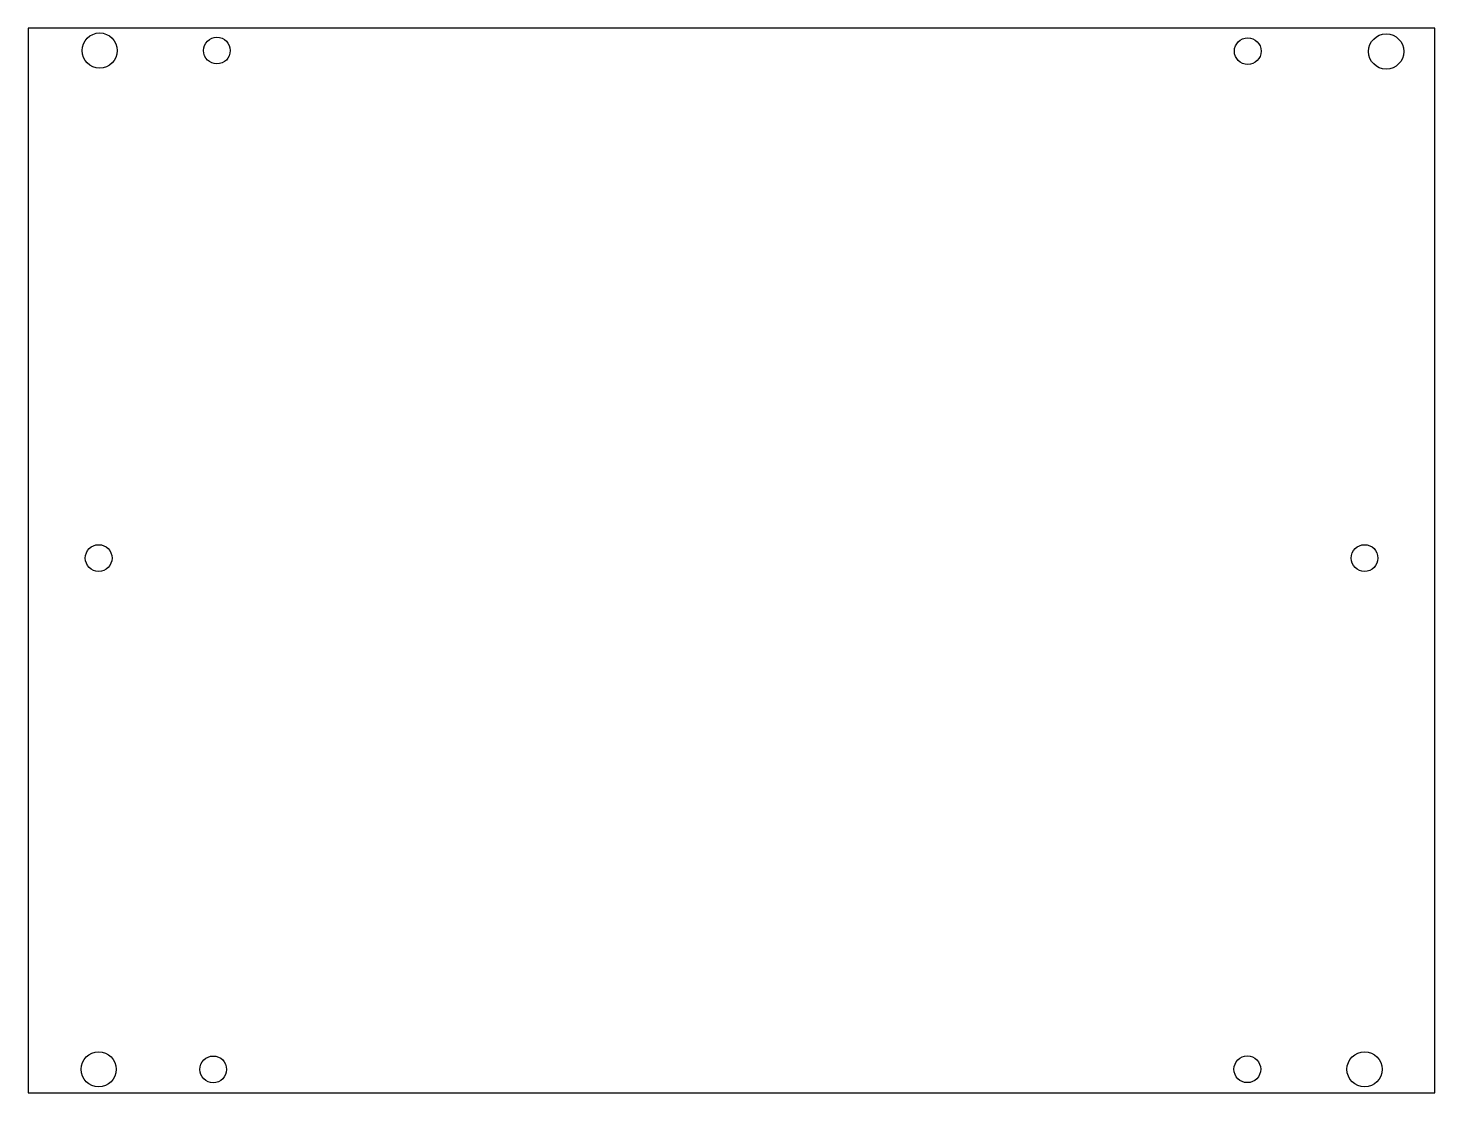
# Model space of a CAD drawing. Header units: millimetres. Extents: x -69 to 231, y -30 to 197.
import ezdxf

# ---------------------------------------------------------------- set-up
doc = ezdxf.new("R2010")
doc.units = ezdxf.units.MM
doc.layers.get('0').update_dxf_attribs({"linetype": 'CONTINUOUS'})

msp = doc.modelspace()

# ---------------------------------------------------------------- linework, layer by layer
msp.add_lwpolyline([(230.52, 197), (-69.48, 197), (-69.48, -30), (230.52, -30)], close=True)
for centre, radius in [((-54.22, 192.22), 3.75), ((-29.22, 192.22), 2.85), ((220.14, 192.02), 3.75), ((190.62, 192.09), 2.85), ((-54.43, 84.02), 2.85), ((215.53, 84.02), 2.85), ((-54.43, -24.97), 3.75), ((-30, -25), 2.85), ((190.53, -24.97), 2.85), ((215.53, -24.97), 3.75)]:
    msp.add_circle(centre, radius)

doc.saveas('drawing.dxf')
